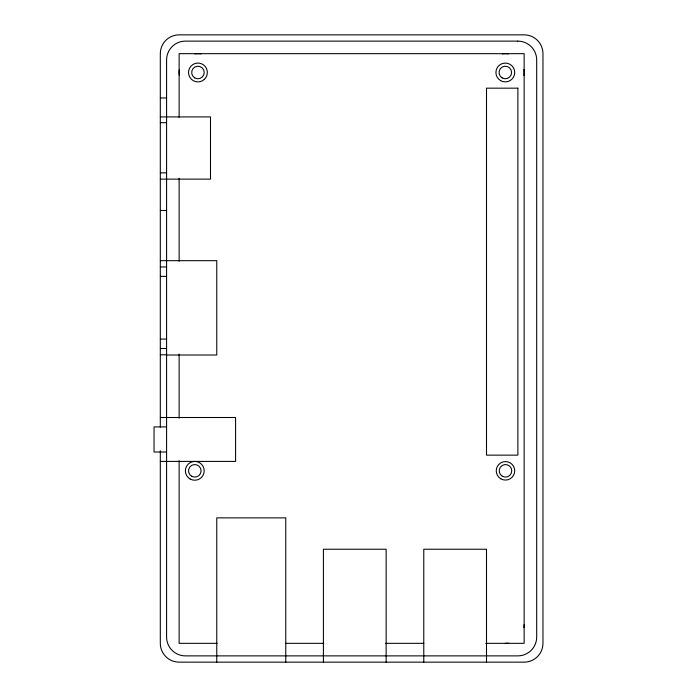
<?xml version="1.0" encoding="UTF-8"?>
<svg xmlns="http://www.w3.org/2000/svg" width="697" height="697" viewBox="0 0 697 697"><rect width="100%" height="100%" fill="white"/><g stroke="black" fill="none" stroke-linecap="round" stroke-linejoin="round"><path stroke-width="1.05" d="M160.31 97.972L166.583 97.972M160.31 116.913L210.494 116.913L210.494 179.129L160.31 179.129M160.31 122.672L166.583 122.672M160.31 172.856L166.583 172.856M160.31 210.494L166.583 210.494M160.31 260.678L216.767 260.678L216.767 355.017L166.583 355.017M160.31 266.951L166.583 266.951M160.31 276.361L166.583 276.361M160.31 339.09L166.583 339.09M160.31 348.5L166.583 348.5M160.31 354.773L166.583 354.773M160.31 417.503L235.586 417.503L235.586 461.414L160.31 461.414M166.583 426.912L154.037 426.912L154.037 452.004L166.583 452.004M217.185 643.331L179.129 643.331L179.129 460.665M285.683 643.331L323.739 643.331M385.72 643.331L423.776 643.331M485.757 643.331L524.144 643.331L524.144 53.669L179.129 53.669L179.129 117.279M486.506 662.15L486.506 549.236L423.776 549.236L423.776 662.15M386.138 662.15L386.138 549.236L323.408 549.236L323.408 662.15M285.77 662.15L285.77 517.871L216.767 517.871L216.767 662.15M179.129 178.249L179.129 261.27M179.129 354.102L179.129 418.252M160.31 427.139L160.31 53.669A18.819 18.819 0 0 1 179.129 34.85L524.144 34.85A18.819 18.819 0 0 1 542.963 53.669L542.963 643.331A18.819 18.819 0 0 1 524.144 662.15L179.129 662.15A18.819 18.819 0 0 1 160.31 643.331L160.31 450.767M523.909 69.543A18.819 18.819 0 0 1 523.909 75.433M502.38 53.904A18.819 18.819 0 0 1 508.27 53.904M179.364 75.433A18.819 18.819 0 0 1 179.364 69.543M195.003 53.904A18.819 18.819 0 0 1 200.893 53.904M524.144 624.512A18.819 18.819 0 0 1 523.909 627.457M508.27 643.096A18.819 18.819 0 0 1 505.325 643.331M204.265 79.458L202.252 80.861A9.409 9.409 0 0 1 188.547 72.845A9.409 9.409 0 0 1 201.599 63.81A9.409 9.409 0 0 1 204.265 79.458M517.871 41.123L185.402 41.123A18.819 18.819 0 0 0 166.583 59.942L166.583 637.058A18.819 18.819 0 0 0 185.402 655.877L517.871 655.877A18.819 18.819 0 0 0 536.69 637.058L536.69 59.942A18.819 18.819 0 0 0 517.871 41.123M517.871 88.171L486.506 88.171L486.506 455.141L517.871 455.141L517.871 88.171M502.188 77.925A6.273 6.273 0 0 0 511.598 72.488A6.273 6.273 0 0 0 502.188 67.051A6.273 6.273 0 0 0 502.188 77.925M194.811 77.925A6.273 6.273 0 0 0 204.221 72.488A6.273 6.273 0 0 0 194.811 67.051A6.273 6.273 0 0 0 194.811 77.925M502.345 476.26A6.273 6.273 0 0 0 511.755 470.823A6.273 6.273 0 0 0 502.345 465.387A6.273 6.273 0 0 0 502.345 476.26M191.666 476.26A6.273 6.273 0 0 0 201.076 470.823A6.273 6.273 0 0 0 191.666 465.387A6.273 6.273 0 0 0 191.666 476.26M500.62 80.634A9.409 9.409 0 0 0 514.734 72.488A9.409 9.409 0 0 0 500.62 64.342A9.409 9.409 0 0 0 500.62 80.634M190.107 478.97A9.401 9.401 0 0 0 204.204 470.823A9.401 9.401 0 0 0 190.107 462.677A9.401 9.401 0 0 0 190.107 478.97M500.864 478.83A9.253 9.253 0 0 0 514.734 470.823A9.253 9.253 0 0 0 500.864 462.817A9.253 9.253 0 0 0 500.864 478.83"/></g></svg>
